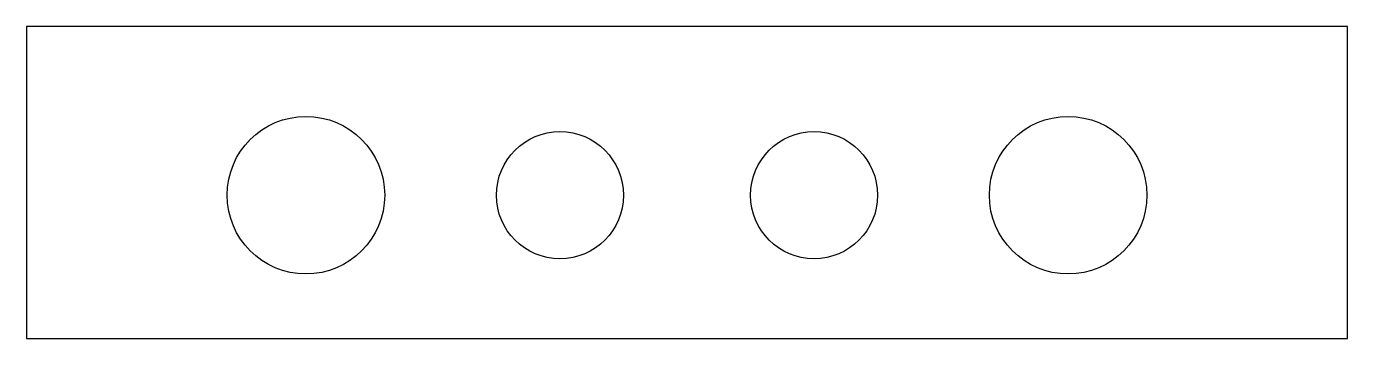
# Model space of a CAD drawing. Header units: millimetres. Extents: x -130 to 130, y -33 to 28.
import ezdxf

# ---------------------------------------------------------------- set-up
doc = ezdxf.new("R2010")
doc.units = ezdxf.units.MM

msp = doc.modelspace()

# ---------------------------------------------------------------- linework, layer by layer
at = {"color": 7, "linetype": 'Continuous', "lineweight": 25}
for p, q in [((-130.18, 27.95), (-130.18, -33.46)), ((129.82, 27.95), (-130.18, 27.95)), ((129.82, -33.46), (129.82, 27.95)), ((-130.18, -33.46), (129.82, -33.46))]:
    msp.add_line(p, q, dxfattribs=at)
for centre, radius in [((-75.18, -5.25), 15.5), ((74.82, -5.25), 15.5), ((-25.18, -5.25), 12.5), ((24.82, -5.25), 12.5)]:
    msp.add_circle(centre, radius, dxfattribs=at)

doc.saveas('drawing.dxf')
